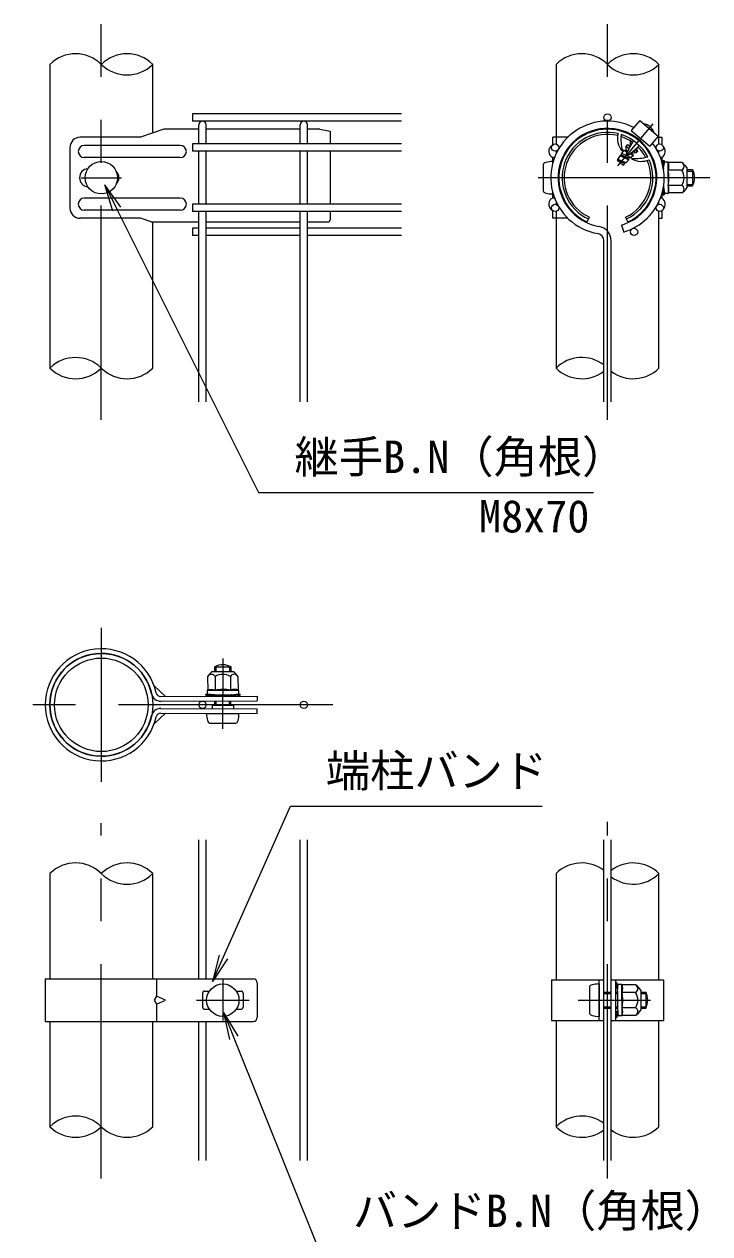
# Model space of a CAD drawing. Units: millimetres, scale not verified. Extents: x -4200 to 4200, y -2970 to 2970.
# Drawn here: x 978 to 1993, y -420 to 1372 of the extents above; entities that cross this region are included whole.
import ezdxf
from ezdxf.enums import TextEntityAlignment as Align

# ---------------------------------------------------------------- set-up
doc = ezdxf.new("R2010")
doc.units = ezdxf.units.MM
doc.header["$LTSCALE"] = 10
doc.linetypes.add('USER1', pattern=[50.8, 31.75, -6.35, 6.35, -6.35])
for name, color, linetype, lineweight in [('0-4_D-STR-DIM', 7, 'Continuous', 13), ('0-7_D-STR1', 1, 'Continuous', 25), ('0-8_D-BMK', 2, 'USER1', 13), ('0-9_D-STR2', 7, 'Continuous', 13), ('0-A_D-STR3', 3, 'Continuous', 13), ('0-D_D-STR-TXT', 7, 'Continuous', 13)]:
    doc.layers.add(name, color=color, linetype=linetype, lineweight=lineweight)
doc.styles.add('ＭＳ ゴシック', font='')
doc.styles.get('ＭＳ ゴシック').set_extended_font_data('MS Gothic')

msp = doc.modelspace()

# ---------------------------------------------------------------- linework, layer by layer
at = {"layer": '0-4_D-STR-DIM'}
for centre, start, end in [((1053.72, 1274.52), 45.18146, 134.81854), ((1129.92, 1274.52), 45.18146, 134.81854), ((1803.72, 1274.52), 45.18146, 134.81854), ((1879.92, 1274.52), 45.18146, 134.81854), ((1129.92, 1351.2), 225.18146, 314.81854), ((1879.92, 1351.2), 225.18146, 314.81854), ((1053.72, 824.52), 45.18146, 134.81854), ((1803.72, 824.52), 52.7739, 134.81854), ((1053.72, 901.2), 225.18146, 314.81854), ((1129.92, 901.2), 225.18146, 314.81854), ((1803.72, 901.2), 225.18146, 307.2261), ((1879.92, 901.2), 232.7739, 314.81854), ((1053.72, 75.65), 45.18146, 134.81854), ((1129.92, 75.65), 45.18146, 134.81854), ((1803.72, 75.65), 52.7739, 134.81854), ((1879.92, 75.65), 45.18146, 127.2261), ((1129.92, 152.33), 225.18146, 314.81854), ((1879.92, 152.33), 232.7739, 314.81854), ((1053.72, -299.35), 45.18146, 134.81854), ((1803.72, -299.35), 52.7739, 134.81854), ((1053.72, -222.67), 225.18146, 314.81854), ((1129.92, -222.67), 225.18146, 314.81854), ((1803.72, -222.67), 225.18146, 307.2261), ((1879.92, -222.67), 232.7739, 314.81854)]:
    msp.add_arc(centre, 54.05, start, end, dxfattribs=at)
at = {"layer": '0-7_D-STR1'}
for p, q in [((1015.62, 1312.86), (1015.62, 862.86)), ((1168.02, 1211.14), (1168.02, 1312.86)), ((1765.62, 1312.86), (1765.62, 1194.82)), ((1918.02, 1194.82), (1918.02, 1312.86)), ((1783.03, 1204.86), (1762.02, 1204.86)), ((1765.62, 1184.3), (1765.62, 1180.21)), ((1918.02, 1180.21), (1918.02, 1184.3)), ((1918.02, 1180.21), (1918.02, 1184.3)), ((1765.62, 1109.51), (1765.62, 1105.42)), ((1765.62, 1094.9), (1765.62, 862.86)), ((1918.02, 1105.8), (1918.02, 1109.51)), ((1918.02, 862.86), (1918.02, 1094.9)), ((1168.02, 862.86), (1168.02, 1079.41)), ((1015.62, 113.99), (1015.62, -42.01)), ((1168.02, -42.01), (1168.02, 113.99)), ((1765.62, 113.99), (1765.62, -43.51)), ((1918.02, -43.51), (1918.02, 113.99)), ((1015.62, -105.01), (1015.62, -261.01)), ((1168.02, -261.01), (1168.02, -105.01)), ((1765.62, -103.51), (1765.62, -261.01)), ((1918.02, -261.01), (1918.02, -103.51))]:
    msp.add_line(p, q, dxfattribs=at)
for radius in [76.2, 69.3]:
    msp.add_circle((1091.82, 363.99), radius, dxfattribs=at)
at = {"layer": '0-8_D-BMK'}
for p, q in [((1091.82, 786.18), (1091.82, 1372.38)), ((1841.82, 786.18), (1841.82, 1372.38)), ((1909.04, 1224.98), (1856.63, 1162.51)), ((1061.82, 1144.86), (1121.82, 1144.86)), ((1993.46, 1144.86), (1739.34, 1144.86)), ((1091.82, 478.29), (1091.82, 249.69)), ((1271.71, 328.21), (1272.21, 432.67)), ((1434.72, 363.99), (977.52, 363.99)), ((1091.82, -337.69), (1091.82, 188.81)), ((1841.82, -337.69), (1841.82, 190.67)), ((1271.82, -43.51), (1271.82, -103.51)), ((1232.82, -73.51), (1310.82, -73.51)), ((1798.56, -73.51), (1905.78, -73.51))]:
    msp.add_line(p, q, dxfattribs=at)
at = {"layer": '0-9_D-STR2'}
for p, q in [((1536.42, 1239.66), (1226.82, 1239.66)), ((1226.82, 1239.66), (1226.82, 1228.86)), ((1536.42, 1228.86), (1226.82, 1228.86)), ((1236.42, 1194.96), (1236.42, 1223.46)), ((1247.22, 1194.96), (1247.22, 1223.46)), ((1386.42, 1194.96), (1386.42, 1223.46)), ((1397.22, 1194.96), (1397.22, 1223.46)), ((1536.42, 1194.96), (1226.82, 1194.96)), ((1226.82, 1194.96), (1226.82, 1184.16)), ((1536.42, 1184.16), (1226.82, 1184.16)), ((1236.42, 1105.56), (1236.42, 1184.16)), ((1247.22, 1105.56), (1247.22, 1184.16)), ((1386.42, 1105.56), (1386.42, 1184.16)), ((1397.22, 1105.56), (1397.22, 1184.16)), ((1536.42, 1105.56), (1226.82, 1105.56)), ((1226.82, 1105.56), (1226.82, 1094.76)), ((1536.42, 1094.76), (1226.82, 1094.76)), ((1236.42, 812.86), (1236.42, 1094.76)), ((1247.22, 812.86), (1247.22, 1094.76)), ((1386.42, 812.86), (1386.42, 1094.76)), ((1397.22, 812.86), (1397.22, 1094.76)), ((1236.42, 1069.99), (1226.82, 1069.99)), ((1226.82, 1069.99), (1226.82, 1059.19)), ((1236.42, 1059.19), (1226.82, 1059.19)), ((1386.42, 1069.99), (1247.22, 1069.99)), ((1386.42, 1059.19), (1247.22, 1059.19)), ((1536.42, 1069.99), (1397.22, 1069.99)), ((1536.42, 1059.19), (1397.22, 1059.19)), ((1862.74, 1074.72), (1865.82, 1064.37)), ((1836.42, 812.86), (1836.42, 1051.46)), ((1847.22, 812.86), (1847.22, 1051.46)), ((1236.42, -42.01), (1236.42, 163.99)), ((1247.22, -42.01), (1247.22, 163.99)), ((1386.42, -311.01), (1386.42, 163.99)), ((1397.22, -311.01), (1397.22, 163.99)), ((1836.42, -311.01), (1836.42, 163.99)), ((1847.22, -311.01), (1847.22, 163.99)), ((1236.42, -311.01), (1236.42, -105.01)), ((1247.22, -311.01), (1247.22, -105.01))]:
    msp.add_line(p, q, dxfattribs=at)
for centre in [(1841.82, 1234.26), (1764.4, 1189.56), (1919.24, 1189.56), (1764.4, 1100.16), (1919.24, 1100.16), (1881.18, 1064.59), (1241.82, 363.99), (1391.82, 363.99)]:
    msp.add_circle(centre, 5.4, dxfattribs=at)
for centre, radius, start, end in [((1241.82, 1223.46), 5.4, 0, 180), ((1391.82, 1223.46), 5.4, 0, 180), ((1841.82, 1144.86), 84, 62.37363, 260.16066), ((1841.82, 1144.86), 73.2, 286.60421, 260.16066), ((1841.82, 1144.86), 84, 286.60421, 37.62637), ((1825.62, 1051.46), 10.8, 0, 80.16066), ((1825.62, 1051.46), 21.6, 0, 80.16066)]:
    msp.add_arc(centre, radius, start, end, dxfattribs=at)
at = {"layer": '0-A_D-STR3'}
for p, q in [((1889.55, 1229.74), (1877.01, 1214.81)), ((1896.65, 1224.47), (1896.47, 1223.94)), ((1149.89, 1204.86), (1060.36, 1204.86)), ((1184.55, 1216.86), (1149.89, 1204.86)), ((1236.42, 1216.86), (1184.55, 1216.86)), ((1386.42, 1216.86), (1247.22, 1216.86)), ((1415.82, 1216.86), (1397.22, 1216.86)), ((1415.82, 1216.86), (1430.82, 1213.86)), ((1430.82, 1213.86), (1430.82, 1194.96)), ((1783.03, 1204.86), (1760.82, 1204.86)), ((1760.82, 1193.61), (1760.82, 1204.86)), ((1877.01, 1214.81), (1904.59, 1191.67)), ((1881.04, 1206.67), (1881.03, 1205.25)), ((1910.7, 1212.68), (1910.21, 1212.41)), ((1918.02, 1204.86), (1922.82, 1204.86)), ((1922.82, 1193.61), (1922.82, 1204.86)), ((1045.36, 1189.86), (1045.36, 1099.86)), ((1208.82, 1192.86), (1066.59, 1192.86)), ((1430.82, 1184.16), (1430.82, 1105.56)), ((1866, 1185.55), (1862.75, 1180.68)), ((1864.11, 1185.42), (1863.08, 1184.97)), ((1870.66, 1182.68), (1865.91, 1185.33)), ((1871.1, 1183.62), (1868.35, 1184.77)), ((1871.52, 1184.51), (1869, 1185.56)), ((1869.02, 1190.42), (1871.34, 1193.89)), ((1869.02, 1190.42), (1869.02, 1185.57)), ((1873.48, 1188.3), (1869.38, 1190.6)), ((1875.05, 1191.08), (1871.31, 1193.5)), ((1875.65, 1192.07), (1871.34, 1193.89)), ((1875.33, 1193.1), (1874.78, 1192.44)), ((1875.44, 1199.56), (1875.43, 1193.06)), ((1876.08, 1192.78), (1875.43, 1193.06)), ((1884.52, 1182.09), (1880.23, 1184.5)), ((1886.19, 1183.87), (1882.39, 1186.33)), ((1884.44, 1182.01), (1886.3, 1183.77)), ((1885.18, 1188.07), (1884.59, 1188.31)), ((1885.76, 1188.75), (1884.86, 1187.68)), ((1884.86, 1187.68), (1886.3, 1183.77)), ((1885.76, 1188.75), (1885.28, 1188.95)), ((1888.25, 1189.2), (1885.78, 1188.78)), ((1893.77, 1196.44), (1892.38, 1196.13)), ((1208.82, 1174.86), (1066.59, 1174.86)), ((1760.82, 1167.11), (1760.82, 1174.86)), ((1760.82, 1168.86), (1760.82, 1167.11)), ((1856.93, 1172.05), (1855.97, 1170.83)), ((1864.79, 1163.36), (1855.99, 1170.75)), ((1866.93, 1166.52), (1856.63, 1170.81)), ((1856.64, 1171.62), (1856.93, 1172.05)), ((1856.64, 1171.62), (1856.64, 1170.82)), ((1856.93, 1172.05), (1860.96, 1178.07)), ((1868.5, 1167.38), (1856.98, 1172.02)), ((1866.36, 1165.83), (1857.32, 1169.63)), ((1872.87, 1171.59), (1860.78, 1177.55)), ((1872.54, 1173.2), (1860.96, 1178.07)), ((1862.75, 1178.1), (1862.26, 1177.52)), ((1862.75, 1178.1), (1862.75, 1180.68)), ((1873.12, 1173.89), (1862.82, 1178.18)), ((1876.05, 1174.79), (1863.23, 1180.68)), ((1864.79, 1163.36), (1866.77, 1165.23)), ((1866.54, 1165.85), (1866.77, 1165.23)), ((1867.16, 1166.59), (1866.62, 1165.94)), ((1868.43, 1166.8), (1867.16, 1166.59)), ((1868.43, 1166.8), (1870.27, 1168.56)), ((1869.6, 1180.3), (1871.9, 1178.37)), ((1873.28, 1171.41), (1870.27, 1168.56)), ((1876.44, 1174.41), (1873.27, 1173.86)), ((1879.53, 1177.73), (1874.82, 1180.36)), ((1878.75, 1180.4), (1876.3, 1181.43)), ((1879.79, 1177.59), (1876.44, 1174.41)), ((1879.31, 1181.27), (1877.23, 1182.13)), ((1877.89, 1173.85), (1877.63, 1172.76)), ((1879.37, 1181.14), (1878.75, 1180.4)), ((1878.75, 1180.4), (1879.79, 1177.59)), ((1884.44, 1182.01), (1879.37, 1181.14)), ((1922.82, 1167.11), (1922.82, 1174.86)), ((1924.22, 1165.66), (1923.69, 1163.67)), ((1924.32, 1170.36), (1924.32, 1166.44)), ((1924.32, 1170.36), (1925.82, 1170.36)), ((1925.72, 1165.66), (1924.42, 1160.78)), ((1924.92, 1158.36), (1926.09, 1167.85)), ((1925.82, 1170.36), (1925.82, 1166.44)), ((1931.39, 1168.11), (1926.38, 1168.11)), ((1931.52, 1144.86), (1931.52, 1168.04)), ((1931.82, 1167.38), (1931.68, 1167.89)), ((1951.9, 1167.38), (1931.82, 1167.38)), ((1746.42, 1164.36), (1746.42, 1125.36)), ((1924.92, 1158.36), (1924.92, 1157.13)), ((1951.9, 1156.12), (1931.52, 1156.12)), ((1959.42, 1159.86), (1959.42, 1129.86)), ((1959.42, 1156.86), (1967.82, 1156.86)), ((1959.42, 1154.83), (1968.79, 1154.83)), ((1967.82, 1156.86), (1967.82, 1132.86)), ((1924.92, 1132.6), (1924.92, 1131.36)), ((1924.92, 1131.36), (1926.09, 1121.88)), ((1931.52, 1144.86), (1931.52, 1121.69)), ((1951.9, 1133.6), (1931.52, 1133.6)), ((1959.42, 1134.89), (1968.79, 1134.89)), ((1959.42, 1132.86), (1967.82, 1132.86)), ((1208.82, 1114.86), (1066.59, 1114.86)), ((1760.82, 1114.86), (1760.82, 1122.61)), ((1760.82, 1122.61), (1760.82, 1120.86)), ((1922.82, 1114.86), (1922.82, 1122.61)), ((1924.22, 1124.06), (1923.69, 1126.06)), ((1925.72, 1124.06), (1924.42, 1128.95)), ((1925.82, 1123.29), (1925.82, 1119.36)), ((1931.32, 1121.61), (1926.38, 1121.61)), ((1951.9, 1122.35), (1931.82, 1122.35)), ((1208.82, 1096.86), (1066.59, 1096.86)), ((1430.82, 1094.76), (1430.82, 1082.41)), ((1760.82, 1084.86), (1760.82, 1096.12)), ((1922.82, 1084.86), (1922.82, 1096.12)), ((1149.89, 1084.86), (1060.36, 1084.86)), ((1165.64, 1079.41), (1149.89, 1084.86)), ((1165.64, 1079.41), (1236.42, 1079.41)), ((1247.22, 1079.41), (1386.42, 1079.41)), ((1397.22, 1079.41), (1427.82, 1079.41)), ((1783.03, 1084.86), (1760.82, 1084.86)), ((1802.02, 1084.86), (1799.89, 1084.86)), ((1811.82, 1079.41), (1815.07, 1086.5)), ((1871.82, 1079.41), (1868.57, 1086.5)), ((1918.02, 1084.86), (1922.82, 1084.86)), ((1256.79, 413.27), (1286.79, 413.41)), ((1260.12, 413.28), (1260.15, 420.3)), ((1260.15, 420.3), (1284.15, 420.18)), ((1262.15, 413.29), (1262.19, 421.26)), ((1282.09, 413.39), (1282.13, 421.16)), ((1284.12, 413.4), (1284.15, 420.18)), ((1249.31, 405.71), (1249.4, 385.62)), ((1260.56, 405.77), (1260.66, 385.38)), ((1283.08, 405.88), (1283.18, 385.49)), ((1294.34, 405.93), (1294.43, 385.84)), ((1170.04, 392.05), (1186.67, 376.33)), ((1179.78, 376.29), (1322.78, 376.98)), ((1246.76, 379.66), (1251.08, 379.68)), ((1246.77, 378.16), (1246.76, 379.66)), ((1246.77, 378.16), (1251.09, 378.18)), ((1248.67, 385.19), (1248.69, 380.19)), ((1271.92, 385.44), (1248.74, 385.32)), ((1249.4, 385.62), (1248.89, 385.49)), ((1258.45, 378.77), (1248.96, 379.89)), ((1251.09, 378.18), (1256.4, 376.66)), ((1256.4, 376.66), (1287.48, 376.81)), ((1258.45, 378.77), (1285.45, 378.9)), ((1259.78, 378.78), (1284.08, 378.9)), ((1259.78, 378.18), (1259.78, 378.78)), ((1271.92, 385.44), (1295.09, 385.55)), ((1284.08, 378.3), (1284.08, 378.9)), ((1285.45, 378.9), (1294.93, 380.11)), ((1287.47, 378.31), (1293.44, 379.88)), ((1293.45, 378.38), (1287.48, 376.81)), ((1293.44, 379.88), (1297.76, 379.9)), ((1295.17, 385.35), (1295.19, 380.41)), ((1322.82, 376.98), (1322.82, 370.08)), ((1179.81, 369.39), (1322.82, 370.08)), ((1179.81, 358.59), (1322.82, 357.9)), ((1255.92, 363.32), (1255.9, 358.22)), ((1255.92, 363.32), (1287.83, 363.17)), ((1259.88, 363.3), (1259.91, 369.78)), ((1261.91, 363.29), (1261.94, 369.79)), ((1281.85, 363.19), (1281.88, 369.89)), ((1283.88, 363.18), (1283.91, 369.9)), ((1287.83, 363.17), (1287.81, 358.07)), ((1170.04, 335.93), (1186.67, 351.65)), ((1179.78, 351.69), (1322.78, 351)), ((1247.82, 351.36), (1295.82, 351.13)), ((1322.82, 351), (1322.82, 357.9)), ((1252.25, 336.94), (1291.25, 336.75)), ((1008.72, -42.01), (1316.78, -42.01)), ((1008.72, -42.01), (1008.72, -105.01)), ((1173.52, -42.01), (1173.52, -67.51)), ((1322.78, -48.01), (1322.78, -99.01)), ((1758.72, -43.51), (1836.42, -43.51)), ((1758.72, -43.51), (1758.72, -103.51)), ((1829.52, -103.51), (1829.52, -43.51)), ((1829.52, -49.51), (1829.52, -97.51)), ((1836.42, -103.51), (1836.42, -43.51)), ((1847.22, -103.51), (1847.22, -43.51)), ((1847.22, -43.51), (1924.92, -43.51)), ((1854.12, -103.51), (1854.12, -43.51)), ((1854.12, -48.01), (1854.12, -52.33)), ((1855.62, -48.01), (1854.12, -48.01)), ((1855.62, -48.01), (1855.62, -52.33)), ((1855.9, -53.2), (1857.14, -54.94)), ((1856.52, -60.01), (1857.69, -50.52)), ((1862.99, -50.26), (1857.98, -50.26)), ((1863.12, -73.51), (1863.12, -50.33)), ((1863.42, -50.99), (1863.28, -50.48)), ((1883.5, -50.99), (1863.42, -50.99)), ((1924.92, -43.51), (1924.92, -103.51)), ((1241.82, -63.01), (1241.82, -84.01)), ((1244.82, -60.01), (1251.98, -60.01)), ((1291.66, -60.01), (1298.82, -60.01)), ((1301.82, -63.01), (1301.82, -84.01)), ((1815.12, -54.01), (1815.12, -93.01)), ((1836.42, -61.51), (1847.22, -61.51)), ((1836.42, -63.54), (1847.22, -63.54)), ((1854.12, -61.51), (1856.52, -61.51)), ((1854.12, -63.54), (1856.52, -63.54)), ((1854.68, -54.07), (1856.84, -57.1)), ((1856.52, -60.01), (1856.52, -87.01)), ((1883.5, -62.25), (1863.12, -62.25)), ((1891.02, -58.51), (1891.02, -88.51)), ((1891.02, -61.51), (1898.52, -61.51)), ((1891.02, -63.54), (1899.49, -63.54)), ((1898.52, -61.51), (1898.52, -85.51)), ((1173.52, -79.51), (1173.52, -105.01)), ((1244.82, -87.01), (1251.98, -87.01)), ((1291.66, -87.01), (1298.82, -87.01)), ((1836.42, -83.48), (1847.22, -83.48)), ((1836.42, -85.51), (1847.22, -85.51)), ((1854.12, -83.48), (1856.52, -83.48)), ((1854.12, -85.51), (1856.52, -85.51)), ((1856.52, -87.01), (1857.69, -96.5)), ((1863.12, -73.51), (1863.12, -96.69)), ((1883.5, -84.77), (1863.12, -84.77)), ((1891.02, -83.48), (1899.49, -83.48)), ((1891.02, -85.51), (1898.52, -85.51)), ((1008.72, -105.01), (1316.78, -105.01)), ((1758.72, -103.51), (1836.42, -103.51)), ((1847.22, -103.51), (1924.92, -103.51)), ((1854.12, -94.69), (1854.12, -99.01)), ((1854.68, -92.95), (1856.84, -89.92)), ((1855.9, -93.82), (1857.14, -92.08)), ((1862.92, -96.76), (1857.98, -96.76)), ((1883.5, -96.03), (1863.42, -96.03))]:
    msp.add_line(p, q, dxfattribs=at)
for points in [[(1889.55, 1229.74), (1917.12, 1206.6), (1904.59, 1191.67)], [(1869, 1185.56), (1868.35, 1184.77), (1866, 1185.55)], [(1873.27, 1173.86), (1872.65, 1173.12), (1873.28, 1171.41)], [(1924.32, 1123.29), (1924.32, 1119.36), (1925.82, 1119.36)], [(1251.08, 379.68), (1256.4, 378.16), (1287.47, 378.31)], [(1293.45, 378.38), (1297.77, 378.4), (1297.76, 379.9)], [(1855.62, -94.69), (1855.62, -99.01), (1854.12, -99.01)]]:
    msp.add_lwpolyline(points, dxfattribs=at)
msp.add_lwpolyline([(1186.67, -73.51), (1173.52, -67.51), (1170.04, -73.51), (1173.52, -79.51)], close=True, dxfattribs=at)
for centre in [(1091.82, 1144.86), (1271.82, -73.51)]:
    msp.add_circle(centre, 24, dxfattribs=at)
for centre, radius, start, end in [((1891.95, 1204.6), 20.41, 20.1954, 79.8046), ((1060.36, 1189.86), 15, 90, 180), ((1841.82, 1144.86), 72, 294.62432, 245.37568), ((1841.82, 1144.86), 67.2, 76.51477, 245.37568), ((1841.82, 1144.86), 64.2, 76.39388, 245.37568), ((1885.78, 1203.23), 29.13, 166.14552, 218.81508), ((1921.04, 1202.03), 59.31, 173.19065, 196.25963), ((1841.82, 1144.86), 64.2, 54.62674, 71.81465), ((1841.82, 1144.86), 67.2, 27.59553, 72.40447), ((1066.59, 1183.86), 9, 90, 270), ((1208.82, 1183.86), 9, 270, 90), ((1764.57, 1183.86), 9.75, 119.47317, 247.38014), ((1759.28, 1183.86), 9.13, 9.9641, 11.59585), ((1957.13, 1142.77), 95.24, 143.32909, 156.79151), ((1819.74, 1258.05), 95.24, 303.20849, 316.67091), ((1841.82, 1144.86), 64.2, 28.18535, 45.37326), ((1916.07, 1183.86), 11.25, 306.8699, 43.36468), ((1759.28, 1183.86), 9.13, 279.7159, 299.45512), ((1841.82, 1144.86), 64.2, 294.62432, 23.60612), ((1841.82, 1144.86), 67.2, 294.62432, 23.48523), ((1891.67, 1198.29), 29.13, 241.18492, 293.85448), ((1884.36, 1232.81), 59.31, 263.74037, 286.80935), ((1924.36, 1183.86), 9.13, 240.54488, 260.2841), ((1921.32, 1166.44), 3, 345.11181, 0), ((1922.82, 1166.44), 3, 345.11181, 0), ((1926.38, 1167.81), 0.3, 90, 173), ((1931.39, 1167.81), 0.3, 15, 90), ((1916.87, 1161.75), 15.97, 339.37322, 22.7756), ((1948.85, 1161.75), 6.4, 298.45309, 61.54691), ((1939.1, 1147.1), 24, 32.13463, 57.68315), ((1073.11, 1144.86), 13.5, 94.99037, 265.00963), ((1104.38, 1144.86), 13.5, 314.07965, 45.92035), ((1927.32, 1160.01), 3, 165.11181, 171.06848), ((1923.21, 1157.06), 1.71, 2.43295, 14.61313), ((1869.25, 1144.86), 63.57, 0, 10.20031), ((1934.63, 1144.86), 20.62, 0, 33.09348), ((1945.32, 1144.86), 25.5, 331.92751, 28.07249), ((1927.32, 1129.72), 3, 188.93152, 194.88819), ((1923.21, 1132.67), 1.71, 345.38687, 357.56705), ((1916.87, 1127.98), 15.97, 337.2244, 20.62678), ((1869.25, 1144.86), 63.57, 349.79969, 0), ((1934.63, 1144.86), 20.62, 326.90652, 0), ((1948.85, 1127.98), 6.4, 298.45309, 61.54691), ((1939.1, 1142.63), 24, 302.31685, 327.86537), ((1066.59, 1105.86), 9, 90, 270), ((1208.82, 1105.86), 9, 270, 90), ((1764.57, 1105.86), 9.75, 112.61986, 240.52683), ((1759.28, 1105.86), 9.13, 60.54488, 80.2841), ((1924.36, 1105.86), 9.13, 99.7159, 119.45512), ((1916.07, 1105.86), 11.25, 316.63532, 53.1301), ((1921.32, 1123.29), 3, 360, 14.88819), ((1922.82, 1123.29), 3, 360, 14.88819), ((1926.38, 1121.91), 0.3, 187, 270), ((1931.32, 1121.91), 0.3, 270, 337.2244), ((1060.36, 1099.86), 15, 180, 270), ((1759.28, 1105.86), 9.13, 348.40415, 350.0359), ((1924.36, 1105.86), 9.13, 189.9641, 191.59585), ((1427.82, 1082.41), 3, 270, 0), ((1091.82, 363.99), 83.1, 12.31982, 347.68018), ((1091.82, 363.99), 76.2, 12.31982, 347.68018), ((1269.65, 393), 24, 122.41049, 147.95901), ((1272.04, 397.74), 25.5, 61.65072, 117.79569), ((1274.12, 393.03), 24, 32.59272, 58.14124), ((1254.95, 402.69), 6.4, 28.72896, 151.82278), ((1271.9, 388.55), 20.62, 90.27587, 123.36935), ((1271.9, 388.55), 20.62, 57.18239, 90.27587), ((1288.72, 402.85), 6.4, 28.72896, 151.82278), ((1179.75, 383.19), 13.8, 192.31982, 270.27679), ((1179.75, 383.19), 6.9, 192.31982, 270.27679), ((1248.97, 385.2), 0.3, 105.27587, 180.27587), ((1248.99, 380.19), 0.3, 180.27587, 263.27587), ((1255.11, 370.71), 15.97, 69.64909, 113.05147), ((1259.74, 377.07), 1.71, 88.71432, 139.76424), ((1272.22, 323.17), 63.57, 90.27587, 100.47617), ((1272.22, 323.17), 63.57, 80.07556, 90.27587), ((1288.87, 370.87), 15.97, 67.50027, 110.90265), ((1284.14, 377.18), 1.71, 40.78934, 91.83926), ((1294.89, 380.41), 0.3, 277.27587, 0.27587), ((1294.87, 385.35), 0.3, 0.27587, 67.50027), ((1179.75, 344.79), 13.8, 89.72321, 167.68018), ((1179.75, 344.79), 6.9, 89.72321, 167.68018), ((1316.78, -48.01), 6, 0, 90), ((1857.12, -52.33), 3, 180, 215.53768), ((1857.12, -52.33), 1.5, 180, 215.53768), ((1857.98, -50.56), 0.3, 90, 173), ((1862.99, -50.56), 0.3, 15, 90), ((1848.47, -56.63), 15.97, 339.37322, 22.7756), ((1880.45, -56.62), 6.4, 298.45309, 61.54691), ((1870.7, -71.28), 24, 32.13463, 57.68315), ((1244.82, -63.01), 3, 90, 180), ((1298.82, -63.01), 3, 0, 90), ((1855.62, -57.97), 1.5, 33.43373, 35.53768), ((1800.85, -73.51), 63.57, 0, 10.20031), ((1866.23, -73.51), 20.62, 0, 33.09348), ((1876.02, -73.51), 25.5, 331.92751, 28.07249), ((1244.82, -84.01), 3, 180, 270), ((1298.82, -84.01), 3, 270, 0), ((1848.47, -90.39), 15.97, 337.2244, 20.62678), ((1800.85, -73.51), 63.57, 349.79969, 0), ((1866.23, -73.51), 20.62, 326.90652, 0), ((1880.45, -90.4), 6.4, 298.45309, 61.54691), ((1870.7, -75.74), 24, 302.31685, 327.86537), ((1316.78, -99.01), 6, 270, 0), ((1857.12, -94.69), 3, 144.46232, 180), ((1857.12, -94.69), 1.5, 144.46232, 180), ((1855.62, -89.05), 1.5, 324.46232, 326.56627), ((1857.98, -96.46), 0.3, 187, 270), ((1862.92, -96.46), 0.3, 270, 337.2244)]:
    msp.add_arc(centre, radius, start, end, dxfattribs=at)
for centre, major_axis, start_param, end_param in [((1760.82, 1164.36), (14.4, 0), 1.5707963, 3.1415927), ((1760.82, 1125.36), (14.4, 0), 3.1415927, 4.712389), ((1252.32, 351.34), (0.07, 14.4), 1.5707963, 3.1415927), ((1291.32, 351.15), (0.07, 14.4), 3.1415927, 4.712389), ((1829.52, -54.01), (14.4, 0), 1.5707963, 3.1415927), ((1829.52, -93.01), (14.4, 0), 3.1415927, 4.712389)]:
    msp.add_ellipse(centre, major_axis=major_axis, ratio=0.3125, start_param=start_param, end_param=end_param, dxfattribs=at)
at = {"layer": '0-D_D-STR-TXT'}
for p, q in [((1108.79, 1095.41), (1096.85, 1134.16)), ((1278.86, -12.24), (1256.49, -46.07)), ((1282.16, -131.6), (1273.52, -91.98))]:
    msp.add_line(p, q, dxfattribs=at)
for points in [[(1120.71, 1101.37), (1096.85, 1134.16), (1114.75, 1098.39), (1324.89, 678.53), (1820.99, 678.53)], [(1266.68, -6.82), (1256.49, -46.07), (1272.77, -9.53), (1372.27, 213.8), (1745.27, 213.8)], [(1294.55, -126.66), (1273.52, -91.98), (1288.36, -129.13), (1411.93, -438.48), (1972.5, -438.48)]]:
    msp.add_lwpolyline(points, dxfattribs=at)

# ---------------------------------------------------------------- texts
at = {"layer": '0-D_D-STR-TXT', "style": 'ＭＳ ゴシック'}
for s, p in [('継手B.N（角根）', (1378.1, 693.02)), ('M8x70', (1651.52, 604.99)), ('端柱バンド', (1424.46, 227.91)), ('バンドB.N（角根）', (1464.63, -423.99))]:
    msp.add_text(s, height=48.09, dxfattribs=at).set_placement(p, align=Align.BOTTOM_LEFT)

doc.saveas('drawing.dxf')
